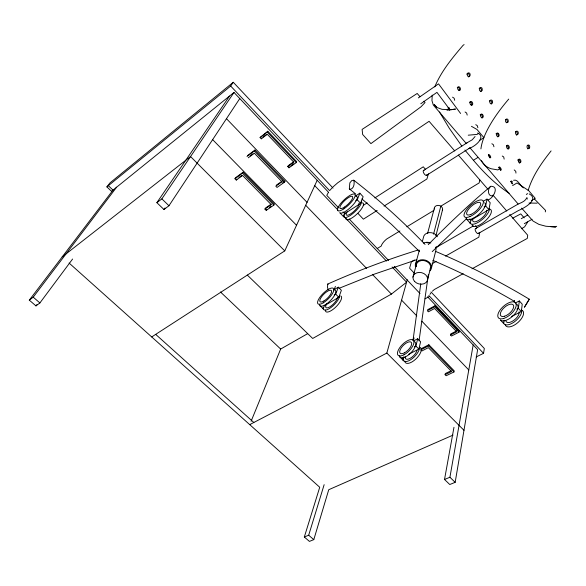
<?xml version="1.0" encoding="UTF-8"?>
<svg xmlns="http://www.w3.org/2000/svg" width="586" height="586" viewBox="0 0 586 586"><rect width="100%" height="100%" fill="white"/><g stroke="black" fill="none" stroke-linecap="round" stroke-linejoin="round"><path stroke-width="0.88" d="M432.212 95.093L431.955 100.631L433.318 105.033L466.419 143.658M511.519 316.521L521.328 311.591L522.229 304.178L519.321 300.94L515.504 302.889M521.328 311.591L518.39 308.339L519.321 300.94M420.785 283.778L412.991 340.488M428.307 274.775L419.034 340.906M514.259 302.076L514.486 300.398M504.158 320.22L503.689 323.538L500.737 320.33M476.176 356.933L483.545 353.343L484.329 348.494L430.981 291.923M453.967 427.319L444.525 479.473L449.77 484.519L455.168 482.337L477.634 349.652L427.575 296.809M455.168 482.337L449.916 477.26L473.173 344.942M466.441 218.563A12.24 4.622 -41 0 0 467.042 219.633L470.265 223.251L470.917 220.146L488.892 209.649L490.189 202.741L487.01 199.094L483.325 201.276M484.117 206.895L485.684 205.972L487.01 199.094M451.015 370.784L445.323 373.546L445.096 374.688L446.136 375.751L453.96 371.964L454.179 370.821L428.857 344.758L421.078 348.751M479.766 232.378L478.828 237.169L445.587 256.082M456.955 330.753L450.707 333.947L450.495 334.987L451.491 336.027L458.999 332.196L459.197 331.156L435.083 305.709L427.604 309.73M479.795 179.88L479.158 182.92L440.811 206.177L433.559 234.144M445.096 374.688L451.608 371.531L428.366 347.652L421.876 350.963L420.807 349.871L428.6 345.887L428.857 344.758M450.495 334.987L456.743 331.793L434.607 308.478L428.381 311.818L427.362 310.748L434.841 306.734L435.083 305.709M408.53 354.362L418.836 349.073L420.602 341.748L417.693 338.767L413.672 340.862M414.317 346.89L415.899 346.077L417.693 338.767M435.757 248.383L436.189 246.669M413.445 340.393L414.068 337.91M431.523 267.758L435.925 250.185A8.043 6.424 14.3 0 0 435.867 248.486M427.597 279.603L430.615 267.597M435.881 235.85L442.598 209.554M399.645 355.805A10.68 4.644 -44.8 0 0 399.996 357.108L402.934 360.068L403.776 356.793M475.07 136.516L472.243 139.783L466.983 142.808M528.169 190.435C532.535 175.675 541.632 162.849 551.096 150.91M427.538 233.543L434.329 208.206M422.301 241.666L423.451 237.425A7.34 5.911 14.2 0 1 429.509 232.613A7.34 5.911 14.2 0 1 437.31 236.737M412.976 277.068L416.221 265.128M415.313 264.975L419.371 250.134M249.717 424.63L386.841 353.065L407.285 279.705M428.439 173.8L426.93 178.972L384.05 206.089M69.097 263.041L319.729 487.259L304.324 537.01L309.423 541.405L313.796 539.633L328.746 489.713L453.007 435.12M304.324 537.01L308.69 535.223L324.153 484.673M526.814 303.38L524.397 307.24L529.312 299.212C499.221 281.148 467.899 265.128 435.596 251.394M320.066 305.767L323.201 308.873L324.373 305.745L338.84 297.3L341.367 290.304L338.269 287.177L333.632 289.924M334.188 295.044L335.712 294.15L338.269 287.177M334.225 289.55L335.397 286.386M340.158 213.114L343.513 216.644L344.7 213.656L360.617 203.379L363.137 196.728L359.826 193.175L355.57 195.951M355.753 200.786L357.27 199.797L359.826 193.175M251.094 421.268L280.657 349.044L307.628 333.676M434.746 86.896C441.258 71.302 452.18 58.073 463.065 45.334L464.105 44.595M493.947 146.771L493.375 144.698L491.866 143.724M151.708 336.943L284.767 250.881L317.187 180.283M477.868 127.741L477.319 125.682L475.766 124.657M296.252 162.608L296.706 161.714L267.795 131.235L260.074 137.534L261.29 138.816L267.304 134.297L293.85 162.227L287.792 166.541L288.979 167.786L296.252 162.608L267.289 132.099L267.795 131.235M273.86 205.115L274.38 204.096L243.095 172.189L235.543 177.734L234.964 178.73L236.283 180.07L242.582 175.456L271.296 204.69L264.945 209.085L266.227 210.381L273.86 205.115L242.523 173.178L243.095 172.189M248.266 157.788L254.405 153.224L281.998 181.799L275.808 186.158L277.039 187.425L284.481 182.202L284.972 181.242L254.91 150.06L247.541 155.554M266.227 210.381L266.755 209.356M288.979 167.786L289.44 166.885M287.792 166.541L288.253 165.648L293.63 161.809M264.945 209.085L265.473 208.059L271.113 204.155M467.188 115.098L466.646 113.039L465.064 111.985M261.29 138.816L261.803 137.937M246.992 156.484L254.368 150.983L254.91 150.06M454.692 100.301L454.165 98.25L452.553 97.166M236.283 180.07L236.869 179.074M488.079 199.877C493.038 198.661 499.88 186.267 490.885 186.245C468.968 204.558 448.209 224.233 428.256 244.655M490.431 186.582C487.039 189.3 488.035 197.738 493.353 195.49M429.956 294.355L430.783 293.088M526.909 303.057L529.312 299.212M328.314 192.516L326.776 195.38L338.605 207.84M527.715 221.984L524.617 226.855L521.481 228.723M229.529 96.075L156.872 202.675L163.963 209.502L168.966 205.737L239.769 98.558M163.963 209.502L164.974 207.979M156.872 202.675L161.861 198.866L233.997 92.463L328.49 192.208M233.997 92.463L111.53 191.3L106.879 186.897L230.672 86.039L233.272 82.282L333.068 188.099M108.359 185.689L113.017 190.106L29.3 300.149L35.973 305.899L37.057 304.449M35.973 305.899L39.899 302.94L72.591 259.027M29.3 300.149L33.212 297.161L116.651 187.168M106.879 186.897L109.956 182.913L233.272 82.282M329.955 190.304L331.969 187.996M545.28 211.905L545.625 210.477L534.351 198.925M418.155 249.995C387.339 259.503 357.138 270.952 327.684 284.078L327.53 287.455L328.197 289.828M432.219 251.65L466.097 219.113M333.082 186.846L337.866 182.678L429.084 121.302L454.736 150.932M432.402 291.205L434.314 289.528L463.167 273.662M62.211 256.888L190.545 156.55L284.767 250.881M247.292 275.054L312.69 338.466L391.404 294.091L406.581 282.21L392.115 266.996M260.074 137.534L267.289 132.099M263.136 136.941L266.469 134.428M250.171 155.847L252.903 153.818M234.964 178.73L242.523 173.178M238.963 177.536L241.754 175.485M290.89 165.853L293.798 163.78M276.299 185.198L282.489 180.84M282.738 182.81L284.972 181.242M418.345 97.906L438.54 83.864L460.603 113.486M269.523 207.444L270.915 206.484M420.777 103.773L436.951 92.368L449.982 109.809M515.958 173.104L515.761 171.332L514.215 169.911M363.313 205.349L367.158 202.873M374.842 197.936L423.253 166.812L425.67 169.537M478.227 133.645L477.026 134.414L468.236 135.183M423.444 170.511L467.35 142.618M479.385 140.515L483.897 137.644L476.975 129.469L471.444 126.305M426.733 175.243L469.276 148.309M377.157 210.447L363.371 219.164L357.943 213.407M504.15 159.128L503.726 156.96L502.246 156.015M464.903 150.045L473.422 160.256L477.758 157.546M498.884 169.288L497.844 169.918L491.39 168.805A121.991 41.013 -38.1 0 1 481.524 160.711M399.894 231.001L386.775 238.963A7.933 2.732 -43.3 0 0 383.654 241.967L383.134 242.604A7.933 2.732 -43.3 0 0 381.23 246.076L377.223 248.501M406.845 226.782L433.867 210.389M512.618 185.572L517.057 182.949L528.74 190.67L535.252 198.368L531.473 200.529M414.522 260.001L411.379 261.817L409.592 268.205L414.727 273.647M435.706 247.732L473.378 225.918M475.554 228.606L515.695 205.466C519.518 202.924 524.99 202.236 526.939 197.555L527.283 199.072M478.213 233.536L518.427 210.542C524.455 208.015 539.611 199.504 529.224 193.915M432.138 263.737L436.094 261.488M521.262 218.681L527.59 215.099M524.323 223.654L532.081 219.303M468.939 148.5L469.701 148.075M471.986 268.82L527.297 238.414L527.7 235.206L509.732 214.461M521.657 208.118L533.033 221.032L538.922 224.387L545.859 226.24L555.491 226.965L556.7 226.299M425.033 298.845L429.077 296.633M469.357 148.273C474.99 146.61 486.402 137.19 477.707 132.985M512.677 218.182L520.756 213.897L524.162 217.853M516.83 309.13L518.39 308.339M339.038 288.327L374.579 274.05L416.793 259.679M444.525 479.473L449.916 477.26M513.592 180.254C518.192 178.876 520.082 186.297 523.532 187.886M451.161 109.714L455.527 109.055L446.979 110.256M529.019 203.042L537.113 203.174M448.019 109.56L442.049 109.34L437.244 107.612L434.153 104.498L436.519 107.26M550.591 226.657L555.491 226.965M327.684 284.078L328.16 284.342M432.864 260.367C460.933 272.336 488.248 286.071 514.611 301.446M425.062 244.413C402.831 221.405 379.076 199.848 353.783 180.232L351.864 180.495L349.842 182.861L349.337 188.853L355.746 194.032M349.542 189.212L349.886 189.417C353.973 189.044 354.779 183.323 353.783 180.232M509.073 193.212C495.478 184.275 483.882 172.643 473.422 160.256M361.855 198.896L391.433 224.313L419.451 251.467M33.212 297.161L39.899 302.94M308.69 535.223L313.796 539.633M155.678 334.372L253.841 422.477M220.468 291.982L280.657 349.044M161.861 198.866L168.966 205.737M386.841 353.065L463.98 430.3M335.712 294.15L338.84 297.3M415.899 346.077L418.836 349.073M212.637 139.629L296.531 225.266M428.6 345.887L453.96 371.964M254.368 150.983L284.481 182.202M305.636 205.225L366.631 268.417M372.344 274.343L391.404 294.091M401.586 300.149L416.8 315.949M421.869 321.216L468.778 369.934M226.474 118.68L307.049 202.346M314.726 185.63L338.005 210.11M343.667 216.058L386.452 261.041M434.841 306.734L458.999 332.196M343.03 211.898L344.7 213.656M349.197 218.988L388.547 260.418M394.21 266.381L420.001 293.542M230.672 86.039L329.435 190.435M428.82 295.498L483.545 353.343M357.27 199.797L360.617 203.379M469.847 218.944L470.917 220.146M475.517 225.647L477.224 227.573M485.684 205.972L488.892 209.649M458.318 155.07L487.581 188.868M492.965 195.094L506.743 211.004M419.979 96.697L417.195 93.46L362.119 129.396L362.646 134.465L370.931 143.621L420.953 106.828L425.026 102.572L423.876 101.224M469.965 147.797L518.083 203.95M461.797 146.031L449.367 128.385L439.478 111.992M508.003 149.108A1.956 1.275 69.2 0 0 507.842 146.273A1.956 1.275 69.2 0 0 506.524 145.797M488.35 155.122A1.883 0.659 57.6 0 1 489.947 157.934M510.648 181.492A1.861 0.637 58.3 0 1 512.376 183.748M498.891 167.508A1.868 0.652 57.9 0 1 500.481 170.306M517.687 160.125A1.941 1.26 70 0 1 519.467 160.154A1.941 1.26 70 0 1 519.364 163.142M497.792 136.934A1.97 1.289 68.5 0 0 497.639 134.091A1.97 1.289 68.5 0 0 496.012 133.755M527.847 148.954A2.088 1.516 75.3 0 0 528.338 145.936A2.058 1.494 75.3 0 0 527.268 145.475M515.453 131.711A2.073 1.509 74.4 0 1 516.896 132.106A2.102 1.538 74.4 0 1 516.391 135.139M505.396 119.551A2.088 1.531 73.6 0 1 506.853 119.969A2.117 1.553 73.6 0 1 506.641 122.818M480.916 148.91A121.09 40.712 -38.1 0 1 508.714 99.107M512.34 183.872A1.861 0.637 58.3 0 1 511.036 181.308A1.861 0.637 58.3 0 1 512.538 182.041M526.331 194.508A3.194 2.82 -71.8 0 1 527.664 193.68M478.601 233.001A2.813 1.194 59.9 0 1 476.865 232.979A2.813 1.194 59.9 0 1 475.158 229.8A2.813 1.194 59.9 0 1 476.301 228.73M415.401 266.689A8.241 6.483 14.5 0 1 425.246 260.111A8.241 6.483 14.5 0 1 430.036 270.791M423.488 243.073A8.043 6.424 14.3 0 1 430.813 242.985M416.294 266.652A7.318 5.757 14.5 0 1 424.11 260.602A7.318 5.757 14.5 0 1 430.183 269.04M426.791 242.787A7.442 5.941 14.3 0 1 428.718 242.904M434.365 209.121A4.197 3.457 13.7 0 1 438.899 205.43A4.197 3.457 13.7 0 1 442.342 210.418M419.437 347.469A10.658 4.681 -44.8 0 1 410.5 359.848A10.658 4.681 -44.8 0 1 403.146 357.423M419.92 347.256A10.651 4.703 -44.8 0 1 415.54 359.299A10.651 4.703 -44.8 0 1 404.772 360.969M417.056 350.296A7.757 3.406 -44.8 0 1 409.892 358.5A7.757 3.406 -44.8 0 1 405.322 356.31M414.456 341.667A10.68 4.637 -44.8 0 1 411.006 352.713A10.68 4.637 -44.8 0 1 399.623 356.735M402.934 360.068A10.665 4.673 -44.8 0 1 402.582 358.757M521.643 310.009A11.354 5.435 -41.4 0 1 513.988 322.139A11.354 5.435 -41.4 0 1 503.389 322.652M521.459 310.031A11.339 5.457 -41.4 0 1 518.149 322.329A11.339 5.457 -41.4 0 1 505.227 324.644M519.137 311.745A8.255 3.956 -41.4 0 1 513.57 320.557A8.255 3.956 -41.4 0 1 505.865 320.938M515.988 303.98A11.376 5.384 -41.5 0 1 513.666 315.217A11.376 5.384 -41.5 0 1 500.371 319.934M489.339 208.294A12.211 4.673 -41 0 1 480.908 220.548A12.211 4.673 -41 0 1 470.053 222.621M489.376 209.055A12.203 4.703 -41 0 1 485.376 220.812A12.203 4.703 -41 0 1 472.052 224.87M486.688 210.264A8.885 3.399 -41 0 1 478.718 220.38A8.885 3.399 -41 0 1 473.195 218.153M484.681 202.69A12.24 4.615 -41.1 0 1 478.11 214.981A12.24 4.615 -41.1 0 1 466.038 218.109M470.265 223.251A12.218 4.666 -41 0 1 469.657 222.175M361.196 201.101A11.771 3.509 -43.4 0 1 351.234 214.798A11.771 3.509 -43.4 0 1 345.044 212.703M362.404 202.873A11.757 3.538 -43.4 0 1 356.786 214.198A11.757 3.538 -43.4 0 1 345.799 218.248M358.837 203.276A8.563 2.549 -43.4 0 1 351.585 213.245A8.563 2.549 -43.4 0 1 347.08 211.729M356.185 196.215A11.801 3.443 -43.4 0 1 351.571 206.426A11.801 3.443 -43.4 0 1 339.741 212.674M356.12 196.039A2.212 1.809 21.5 0 1 356.654 195.944M334.481 289.726A2.044 1.546 20.2 0 1 334.906 289.55M339.697 295.82A10.878 3.787 -45.1 0 1 331.156 307.372A10.878 3.787 -45.1 0 1 323.443 308.06M340.7 295.93A10.863 3.816 -45.1 0 1 335.236 307.562A10.863 3.816 -45.1 0 1 325.384 309.994M337.463 297.498A7.911 2.754 -45.1 0 1 329.742 306.91A7.911 2.754 -45.1 0 1 326.6 303.848M334.884 290.077A10.9 3.736 -45 0 1 329.332 301.673A10.9 3.736 -45 0 1 319.538 304.193M323.201 308.873A10.878 3.787 -45.1 0 1 323.054 307.679M469.606 102.25A2.007 1.326 66.8 0 1 471.291 102.638A2.007 1.326 66.7 0 1 471.657 105.231M447.894 107.985A1.934 0.689 56.3 0 1 449.821 110.014M459.351 90.559A2.022 1.34 65.9 0 0 458.992 87.951A2.022 1.34 65.9 0 0 457.278 87.541M480.146 114.827A1.992 1.311 67.5 0 1 481.809 115.2A1.992 1.311 67.5 0 1 481.948 118.05M466.771 74.114A2.176 1.612 70.5 0 1 468.829 74.012A2.146 1.59 70.5 0 1 468.675 77.03M480.776 91.636A2.132 1.568 71.5 0 0 480.93 88.633A2.161 1.597 71.5 0 0 479.165 88.486M491.134 104.14A2.11 1.553 72.4 0 0 491.28 101.144A2.146 1.575 72.4 0 0 489.537 101.012M449.403 109.97A1.934 0.681 56.3 0 1 448.51 107.524M448.913 107.502A1.934 0.681 56.3 0 1 449.191 107.656M426.96 174.46A2.893 1.26 57.8 0 1 425.451 175.104A2.893 1.26 57.8 0 1 423.334 172.064A2.893 1.26 57.8 0 1 424.118 170.365M507.088 148.06A1.817 1.187 69.4 0 0 508.831 148.602A1.846 1.209 69.4 0 0 508.846 145.973A1.846 1.209 69.4 0 0 506.868 145.702A1.817 1.187 69.4 0 0 507.088 148.06M518.749 161.963A1.802 1.172 70.1 0 0 520.463 162.476A1.831 1.194 70.1 0 0 520.463 159.861A1.831 1.194 70.1 0 0 518.529 159.619A1.802 1.172 70.1 0 0 518.749 161.963M488.534 155.4A1.883 0.659 57.6 0 0 490.511 157.722A1.883 0.659 57.6 0 0 489.728 155.18A1.883 0.659 57.6 0 0 488.534 155.4M529.407 148.024A2.058 1.502 75.5 0 0 529.283 145.357A2.088 1.524 75.6 0 0 527.371 145.562A2.088 1.524 75.6 0 0 527.407 148.126A2.058 1.502 75.5 0 0 529.407 148.024M515.9 131.704A2.11 1.546 74.7 0 0 515.936 134.275A2.073 1.516 74.7 0 0 517.965 134.194A2.073 1.516 74.7 0 0 517.841 131.513A2.11 1.546 74.7 0 0 515.9 131.704M507.916 122.056A2.088 1.538 73.9 0 0 507.791 119.368A2.124 1.56 73.9 0 0 505.828 119.537A2.124 1.56 73.9 0 0 505.857 122.122A2.088 1.538 73.9 0 0 507.916 122.056M498.642 133.784A1.853 1.223 68.7 0 0 496.635 133.491A1.831 1.201 68.7 0 0 496.847 135.849A1.831 1.201 68.7 0 0 498.62 136.413A1.853 1.223 68.7 0 0 498.642 133.784M499.096 167.816A1.875 0.652 57.9 0 0 501.059 170.116A1.875 0.652 57.9 0 0 500.261 167.567A1.875 0.652 57.9 0 0 499.096 167.816M414.61 281.463A7.435 5.787 14.6 0 0 427.157 281.046A7.435 5.787 14.6 0 0 419.085 272.402A7.435 5.787 14.6 0 0 414.61 281.463M404.399 352.875A7.779 3.355 -44.7 0 0 411.401 342.532A7.779 3.355 -44.7 0 0 401.234 347.864A7.779 3.355 -44.7 0 0 404.399 352.875M403.959 354.794A10.694 4.615 -44.7 0 0 413.555 340.576A10.694 4.615 -44.7 0 0 399.564 347.945A10.694 4.615 -44.7 0 0 403.959 354.794M504.605 316.22A8.285 3.904 -41.5 0 0 513.629 305.665A8.285 3.904 -41.5 0 0 502.744 309.093A8.285 3.904 -41.5 0 0 504.605 316.22M503.762 318.44A11.39 5.362 -41.5 0 0 516.134 303.922A11.39 5.362 -41.5 0 0 501.155 308.668A11.39 5.362 -41.5 0 0 503.762 318.44M470.924 214.41A8.915 3.333 -41.1 0 0 480.681 203.401A8.915 3.333 -41.1 0 0 469.393 208.22A8.915 3.333 -41.1 0 0 470.924 214.41M469.95 216.564A12.255 4.585 -41.1 0 0 483.325 201.416A12.255 4.585 -41.1 0 0 467.796 208.089A12.255 4.585 -41.1 0 0 469.95 216.564M344.48 207.092A8.592 2.483 -43.5 0 0 352.582 196.603A8.592 2.483 -43.5 0 0 341.836 203.679A8.592 2.483 -43.5 0 0 344.48 207.092M343.836 208.828A11.815 3.413 -43.5 0 0 354.948 194.413A11.815 3.413 -43.5 0 0 340.158 204.17A11.815 3.413 -43.5 0 0 343.836 208.828M323.875 301.014A7.933 2.703 -45 0 0 331.486 290.773A7.933 2.703 -45 0 0 321.714 296.597A7.933 2.703 -45 0 0 323.875 301.014M323.23 302.845A10.907 3.714 -45 0 0 333.661 288.773A10.907 3.714 -45 0 0 320.22 296.809A10.907 3.714 -45 0 0 323.23 302.845M470.748 104.733A1.861 1.238 66.9 0 0 472.492 104.674A1.89 1.253 66.9 0 0 471.95 101.891A1.89 1.253 66.9 0 0 470.045 102.323A1.861 1.238 66.9 0 0 470.748 104.733M458.406 90.024A1.875 1.253 66 0 0 460.186 89.995A1.905 1.267 66 0 0 459.644 87.197A1.905 1.267 66 0 0 457.703 87.592A1.875 1.253 66 0 0 458.406 90.024M467.606 73.36A2.146 1.597 70.8 0 0 467.723 76.099A2.183 1.619 70.7 0 0 469.789 75.997A2.183 1.619 70.7 0 0 469.767 73.367A2.146 1.597 70.8 0 0 467.606 73.36M481.89 90.618A2.161 1.604 71.7 0 0 481.868 88.003A2.132 1.575 71.8 0 0 479.736 88.017A2.132 1.575 71.8 0 0 479.853 90.742A2.161 1.604 71.7 0 0 481.89 90.618M490.116 100.558A2.11 1.56 72.6 0 0 490.24 103.275A2.146 1.582 72.6 0 0 492.247 103.129A2.146 1.582 72.6 0 0 492.218 100.528A2.11 1.56 72.6 0 0 490.116 100.558M482.468 114.468A1.875 1.238 67.6 0 0 480.601 114.915A1.846 1.223 67.6 0 0 481.296 117.31A1.846 1.223 67.6 0 0 483.018 117.237A1.875 1.238 67.6 0 0 482.468 114.468"/></g></svg>
